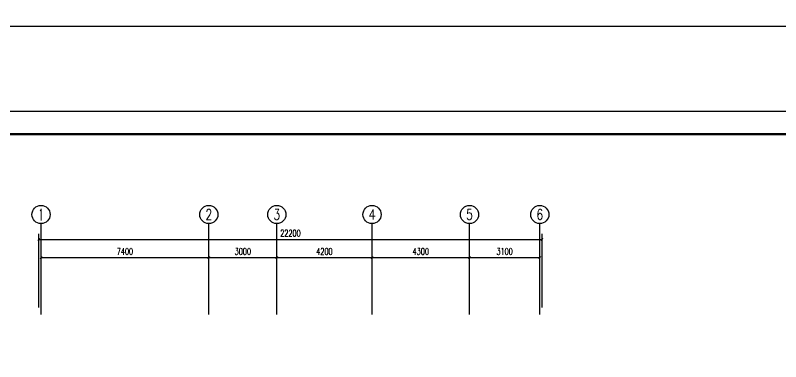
# Model space of a CAD drawing. Extents: x 6250600 to 6678662, y -692028 to -290561.
# Drawn here: x 6278376 to 6312139, y -526933 to -511667 of the extents above; entities that cross this region are included whole.
import ezdxf
from ezdxf.enums import TextEntityAlignment as Align

# ---------------------------------------------------------------- set-up
doc = ezdxf.new("R2010")
doc.units = 0
doc.header["$LTSCALE"] = 1000
doc.header["$MEASUREMENT"] = 0
doc.layers.get('0').update_dxf_attribs({"linetype": 'CONTINUOUS'})
doc.layers.get('Defpoints').update_dxf_attribs({"linetype": 'CONTINUOUS'})
for name, color, linetype in [('AXIS_TEXT', 7, 'CONTINUOUS'), ('PUB_TITLE', 4, 'CONTINUOUS'), ('建筑底图', 251, 'CONTINUOUS')]:
    doc.layers.add(name, color=color, linetype=linetype)
doc.styles.add('_TCH_AXIS', font='COMPLEX', dxfattribs={"bigfont": 'GBCBIG'})
doc.styles.add('_TCH_DIM_T3', font='SIMPLEX', dxfattribs={"width": 0.705882, "bigfont": 'GBCBIG'})
doc.styles.add('COMPLEX', font='COMPLEX')
doc.dimstyles.new('_TCH_ARCH&&100', dxfattribs={"dimtxt": 297.5, "dimasz": 100, "dimexe": 250, "dimexo": 300, "dimgap": 126.25, "dimtad": 1, "dimdec": 0, "dimzin": 0, "dimdsep": 46, "dimtxsty": '_TCH_DIM_T3', "dimblk": 'ARCHTICK', "dimcen": 0.09, "dimclrt": 7, "dimazin": 2, "dimtfac": 1, "dimtdec": 0, "dimtix": 1, "dimtmove": 2, "dimatfit": 3, "dimfxl": 0, "dimtolj": 1, "dimtzin": 0, "dimarcsym": 0})

# ---------------------------------------------------------------- blocks, each defined once
blk = doc.blocks.new('_AXISO')
blk.add_circle((0, 0), 0.5)
at = {"layer": 'AXIS_TEXT', "style": 'COMPLEX', "width": 1.041667}
blk.add_attdef('A', text='', height=0.56, dxfattribs=at).set_placement((-0.25, -0.28), (0.25, -0.28), align=Align.FIT)
blk = doc.blocks.new('_ArchTick')
at = {"color": 0, "linetype": 'ByBlock', "const_width": 0.4}
blk.add_lwpolyline([(-0.5, -0.5), (0.5, 0.5)], dxfattribs=at)
blk = doc.blocks.new('*D177')
at = {"layer": 'Defpoints', "color": 0, "transparency": 16777216}
for p in [(6301612, -521547), (6279412, -524847), (6301612, -524847)]:
    blk.add_point(p, dxfattribs=at)
at = {"layer": '建筑底图', "color": 0, "lineweight": -2, "transparency": 16777216}
for p, q in [((6279412, -524547), (6279412, -521297)), ((6301612, -524547), (6301612, -521297)), ((6279412, -521547), (6301612, -521547))]:
    blk.add_line(p, q, dxfattribs=at)
at = {"layer": '建筑底图', "color": 0, "lineweight": -2, "transparency": 16777216, "xscale": 100, "yscale": 100, "zscale": 100, "rotation": 180}
blk.add_blockref('_ArchTick', (6279412, -521547), dxfattribs=at)
at = {"layer": '建筑底图', "color": 0, "lineweight": -2, "transparency": 16777216, "xscale": 100, "yscale": 100, "zscale": 100}
blk.add_blockref('_ArchTick', (6301612, -521547), dxfattribs=at)
at = {"layer": '建筑底图', "color": 7, "transparency": 16777216, "insert": (6290512, -521272), "char_height": 297.5, "attachment_point": 5, "style": '_TCH_DIM_T3'}
blk.add_mtext('\\A1;22200', dxfattribs=at)
blk = doc.blocks.new('*D178')
at = {"layer": 'Defpoints', "color": 0, "transparency": 16777216}
for p in [(6286912, -522347), (6279512, -524847), (6286912, -524847)]:
    blk.add_point(p, dxfattribs=at)
at = {"layer": '建筑底图', "color": 0, "lineweight": -2, "transparency": 16777216}
for p, q in [((6279512, -524547), (6279512, -522097)), ((6286912, -524547), (6286912, -522097)), ((6279512, -522347), (6286912, -522347))]:
    blk.add_line(p, q, dxfattribs=at)
at = {"layer": '建筑底图', "color": 0, "lineweight": -2, "transparency": 16777216, "xscale": 100, "yscale": 100, "zscale": 100, "rotation": 180}
blk.add_blockref('_ArchTick', (6279512, -522347), dxfattribs=at)
at = {"layer": '建筑底图', "color": 0, "lineweight": -2, "transparency": 16777216, "xscale": 100, "yscale": 100, "zscale": 100}
blk.add_blockref('_ArchTick', (6286912, -522347), dxfattribs=at)
at = {"layer": '建筑底图', "color": 7, "transparency": 16777216, "insert": (6283212, -522072), "char_height": 297.5, "attachment_point": 5, "style": '_TCH_DIM_T3'}
blk.add_mtext('\\A1;7400', dxfattribs=at)
blk = doc.blocks.new('*D179')
at = {"layer": 'Defpoints', "color": 0, "transparency": 16777216}
for p in [(6289912, -522347), (6286912, -524847), (6289912, -524847)]:
    blk.add_point(p, dxfattribs=at)
at = {"layer": '建筑底图', "color": 0, "lineweight": -2, "transparency": 16777216}
for p, q in [((6286912, -524547), (6286912, -522097)), ((6289912, -524547), (6289912, -522097)), ((6286912, -522347), (6289912, -522347))]:
    blk.add_line(p, q, dxfattribs=at)
at = {"layer": '建筑底图', "color": 0, "lineweight": -2, "transparency": 16777216, "xscale": 100, "yscale": 100, "zscale": 100, "rotation": 180}
blk.add_blockref('_ArchTick', (6286912, -522347), dxfattribs=at)
at = {"layer": '建筑底图', "color": 0, "lineweight": -2, "transparency": 16777216, "xscale": 100, "yscale": 100, "zscale": 100}
blk.add_blockref('_ArchTick', (6289912, -522347), dxfattribs=at)
at = {"layer": '建筑底图', "color": 7, "transparency": 16777216, "insert": (6288412, -522072), "char_height": 297.5, "attachment_point": 5, "style": '_TCH_DIM_T3'}
blk.add_mtext('\\A1;3000', dxfattribs=at)
blk = doc.blocks.new('*D180')
at = {"layer": 'Defpoints', "color": 0, "transparency": 16777216}
for p in [(6294112, -522347), (6289912, -524847), (6294112, -524847)]:
    blk.add_point(p, dxfattribs=at)
at = {"layer": '建筑底图', "color": 0, "lineweight": -2, "transparency": 16777216}
for p, q in [((6289912, -524547), (6289912, -522097)), ((6294112, -524547), (6294112, -522097)), ((6289912, -522347), (6294112, -522347))]:
    blk.add_line(p, q, dxfattribs=at)
at = {"layer": '建筑底图', "color": 0, "lineweight": -2, "transparency": 16777216, "xscale": 100, "yscale": 100, "zscale": 100, "rotation": 180}
blk.add_blockref('_ArchTick', (6289912, -522347), dxfattribs=at)
at = {"layer": '建筑底图', "color": 0, "lineweight": -2, "transparency": 16777216, "xscale": 100, "yscale": 100, "zscale": 100}
blk.add_blockref('_ArchTick', (6294112, -522347), dxfattribs=at)
at = {"layer": '建筑底图', "color": 7, "transparency": 16777216, "insert": (6292012, -522072), "char_height": 297.5, "attachment_point": 5, "style": '_TCH_DIM_T3'}
blk.add_mtext('\\A1;4200', dxfattribs=at)
blk = doc.blocks.new('*D181')
at = {"layer": 'Defpoints', "color": 0, "transparency": 16777216}
for p in [(6298412, -522347), (6294112, -524847), (6298412, -524847)]:
    blk.add_point(p, dxfattribs=at)
at = {"layer": '建筑底图', "color": 0, "lineweight": -2, "transparency": 16777216}
for p, q in [((6294112, -524547), (6294112, -522097)), ((6298412, -524547), (6298412, -522097)), ((6294112, -522347), (6298412, -522347))]:
    blk.add_line(p, q, dxfattribs=at)
at = {"layer": '建筑底图', "color": 0, "lineweight": -2, "transparency": 16777216, "xscale": 100, "yscale": 100, "zscale": 100, "rotation": 180}
blk.add_blockref('_ArchTick', (6294112, -522347), dxfattribs=at)
at = {"layer": '建筑底图', "color": 0, "lineweight": -2, "transparency": 16777216, "xscale": 100, "yscale": 100, "zscale": 100}
blk.add_blockref('_ArchTick', (6298412, -522347), dxfattribs=at)
at = {"layer": '建筑底图', "color": 7, "transparency": 16777216, "insert": (6296262, -522072), "char_height": 297.5, "attachment_point": 5, "style": '_TCH_DIM_T3'}
blk.add_mtext('\\A1;4300', dxfattribs=at)
blk = doc.blocks.new('*D182')
at = {"layer": 'Defpoints', "color": 0, "transparency": 16777216}
for p in [(6301512, -522347), (6298412, -524847), (6301512, -524847)]:
    blk.add_point(p, dxfattribs=at)
at = {"layer": '建筑底图', "color": 0, "lineweight": -2, "transparency": 16777216}
for p, q in [((6298412, -524547), (6298412, -522097)), ((6301512, -524547), (6301512, -522097)), ((6298412, -522347), (6301512, -522347))]:
    blk.add_line(p, q, dxfattribs=at)
at = {"layer": '建筑底图', "color": 0, "lineweight": -2, "transparency": 16777216, "xscale": 100, "yscale": 100, "zscale": 100, "rotation": 180}
blk.add_blockref('_ArchTick', (6298412, -522347), dxfattribs=at)
at = {"layer": '建筑底图', "color": 0, "lineweight": -2, "transparency": 16777216, "xscale": 100, "yscale": 100, "zscale": 100}
blk.add_blockref('_ArchTick', (6301512, -522347), dxfattribs=at)
at = {"layer": '建筑底图', "color": 7, "transparency": 16777216, "insert": (6299962, -522072), "char_height": 297.5, "attachment_point": 5, "style": '_TCH_DIM_T3'}
blk.add_mtext('\\A1;3100', dxfattribs=at)

msp = doc.modelspace()

# ---------------------------------------------------------------- linework, layer by layer
at = {"layer": 'PUB_TITLE', "color": 4}
for points in [[(6260946.9, -512141.8), (6320346.9, -512141.8), (6320346.9, -470141.8), (6260946.9, -470141.8)], [(6260946.9, -557900.9), (6320346.9, -557900.9), (6320346.9, -515900.9), (6260946.9, -515900.9)]]:
    msp.add_lwpolyline(points, close=True, dxfattribs=at)
at = {"layer": 'PUB_TITLE', "color": 4, "const_width": 100}
msp.add_lwpolyline([(6263446.9, -556900.9), (6319346.9, -556900.9), (6319346.9, -516900.9), (6263446.9, -516900.9)], close=True, dxfattribs=at)
at = {"layer": '建筑底图'}
for p, q in [((6279511.8, -524846.7), (6279511.8, -520846.7)), ((6286911.8, -524846.7), (6286911.8, -520846.7)), ((6289911.8, -524846.7), (6289911.8, -520846.7)), ((6294111.8, -524846.7), (6294111.8, -520846.7)), ((6298411.8, -524846.7), (6298411.8, -520846.7)), ((6301511.8, -524846.7), (6301511.8, -520846.7))]:
    msp.add_line(p, q, dxfattribs=at)

# ---------------------------------------------------------------- block references
ref = msp.add_blockref('_AXISO', (6279511.8, -520446.7), dxfattribs=dict(at, xscale=800, yscale=800, zscale=800))
ref.add_attrib('A', '1', dxfattribs={"layer": 'AXIS_TEXT', "color": 0, "height": 514.7, "style": '_TCH_AXIS'}).set_placement((6279401.5, -520704.1), (6279622.1, -520704.1), align=Align.FIT)
ref = msp.add_blockref('_AXISO', (6286911.8, -520446.7), dxfattribs=dict(at, xscale=800, yscale=800, zscale=800))
ref.add_attrib('A', '2', dxfattribs={"layer": 'AXIS_TEXT', "color": 0, "height": 465.9, "style": '_TCH_AXIS'}).set_placement((6286756.5, -520679.7), (6287067.1, -520679.7), align=Align.FIT)
ref = msp.add_blockref('_AXISO', (6289911.8, -520446.7), dxfattribs=dict(at, xscale=800, yscale=800, zscale=800))
ref.add_attrib('A', '3', dxfattribs={"layer": 'AXIS_TEXT', "color": 0, "height": 465.9, "style": '_TCH_AXIS'}).set_placement((6289756.5, -520679.7), (6290067.1, -520679.7), align=Align.FIT)
ref = msp.add_blockref('_AXISO', (6294111.8, -520446.7), dxfattribs=dict(at, xscale=800, yscale=800, zscale=800))
ref.add_attrib('A', '4', dxfattribs={"layer": 'AXIS_TEXT', "color": 0, "height": 445.4, "style": '_TCH_AXIS'}).set_placement((6293942.1, -520669.5), (6294281.5, -520669.5), align=Align.FIT)
ref = msp.add_blockref('_AXISO', (6298411.8, -520446.7), dxfattribs=dict(at, xscale=800, yscale=800, zscale=800))
ref.add_attrib('A', '5', dxfattribs={"layer": 'AXIS_TEXT', "color": 0, "height": 465.9, "style": '_TCH_AXIS'}).set_placement((6298256.5, -520679.7), (6298567.1, -520679.7), align=Align.FIT)
ref = msp.add_blockref('_AXISO', (6301511.8, -520446.7), dxfattribs=dict(at, xscale=800, yscale=800, zscale=800))
ref.add_attrib('A', '6', dxfattribs={"layer": 'AXIS_TEXT', "color": 0, "height": 465.9, "style": '_TCH_AXIS'}).set_placement((6301356.5, -520679.7), (6301667.1, -520679.7), align=Align.FIT)

# ---------------------------------------------------------------- dimensions: what is measured, and where the dimension line sits
for p1, p2, distance, picture, middle in [((6279411.8, -524846.7), (6301611.8, -524846.7), 3300, '*D177', (6290511.8, -521271.7)), ((6279511.8, -524846.7), (6286911.8, -524846.7), 2500, '*D178', (6283211.8, -522071.7)), ((6286911.8, -524846.7), (6289911.8, -524846.7), 2500, '*D179', (6288411.8, -522071.7)), ((6289911.8, -524846.7), (6294111.8, -524846.7), 2500, '*D180', (6292011.8, -522071.7)), ((6294111.8, -524846.7), (6298411.8, -524846.7), 2500, '*D181', (6296261.8, -522071.7)), ((6298411.8, -524846.7), (6301511.8, -524846.7), 2500, '*D182', (6299961.8, -522071.7))]:
    dim = msp.add_aligned_dim(p1=p1, p2=p2, distance=distance, dimstyle='_TCH_ARCH&&100', dxfattribs=at)
    dim.commit()
    dim.dimension.update_dxf_attribs({"geometry": picture, "text_midpoint": middle})

doc.saveas('drawing.dxf')
